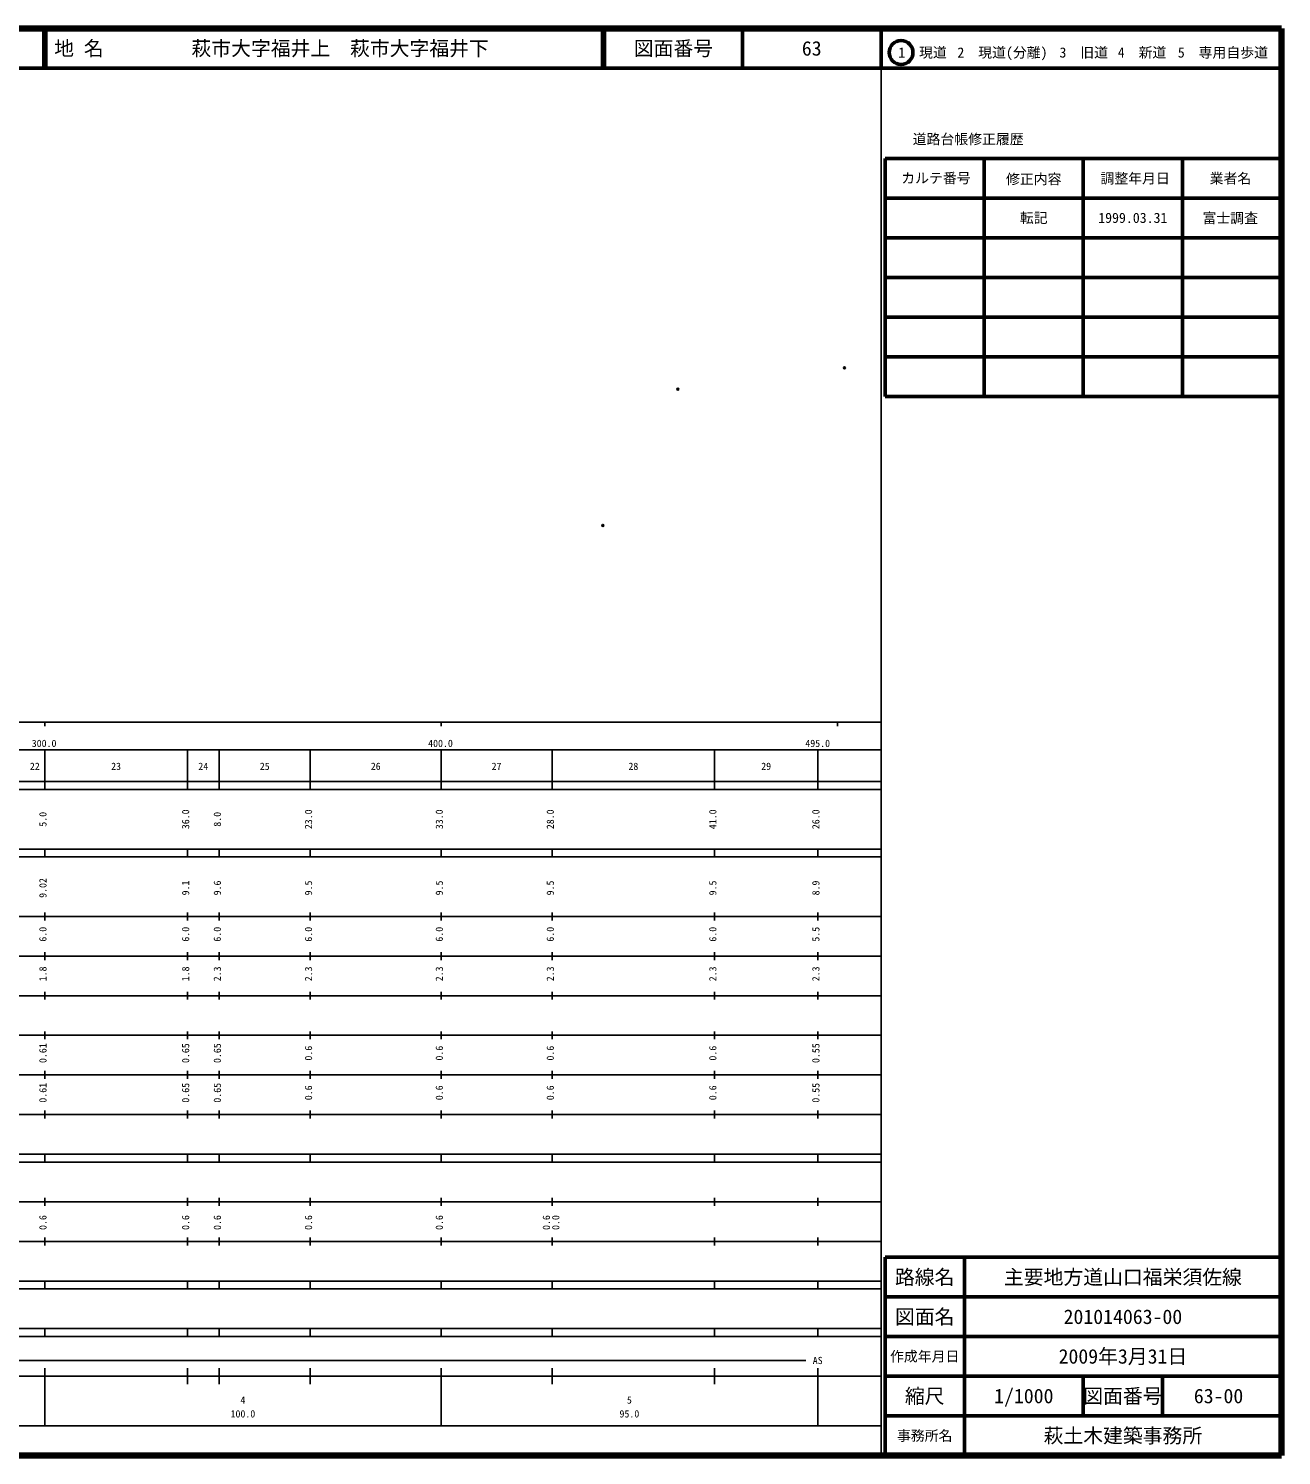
# Model space of a CAD drawing. Units: millimetres on the paper. Extents: x 40 to 680, y 20 to 380.
# Drawn here: x 363.9 to 680, y 20 to 380 of the extents above; entities that cross this region are included whole.
import ezdxf
from ezdxf.enums import TextEntityAlignment as Align

# ---------------------------------------------------------------- set-up
doc = ezdxf.new("R2010")
doc.units = ezdxf.units.MM
doc.header["$PDMODE"] = 32
doc.header["$PDSIZE"] = 0.5
doc.layers.add('M-OTRS', color=6, linetype='Continuous')
doc.layers.add('M-TTL-TXT', color=7, linetype='Continuous')
for name, color, linetype, lineweight in [('M-TTL', 2, 'Continuous', 140), ('M-TTL-BAND', 7, 'Continuous', 25), ('M-TTL-FRAM', 2, 'Continuous', 50), ('M-TTL-LINE', 7, 'Continuous', 50)]:
    doc.layers.add(name, color=color, linetype=linetype, lineweight=lineweight)
doc.styles.add('ＭＳ ゴシック', font='')
doc.styles.get('ＭＳ ゴシック').set_extended_font_data('MS Gothic')

msp = doc.modelspace()

# ---------------------------------------------------------------- linework, layer by layer
at = {"layer": 'M-OTRS'}
for p in [(569.74, 294.432), (527.726, 289.01), (508.8, 254.652)]:
    msp.add_point(p, dxfattribs=at)
at = {"layer": 'M-TTL'}
for p, q in [((680, 380), (40, 380)), ((680, 20), (680, 380)), ((40, 20), (680, 20))]:
    msp.add_line(p, q, dxfattribs=at)
at = {"layer": 'M-TTL-BAND'}
for p, q in [((579, 20), (579, 370)), ((40, 205), (579, 205)), ((368, 205), (368, 204)), ((468, 205), (468, 204)), ((568, 205), (568, 204)), ((68, 198), (579, 198)), ((368, 188), (368, 198)), ((404, 188), (404, 198)), ((412, 188), (412, 198)), ((435, 188), (435, 198)), ((468, 188), (468, 198)), ((496, 188), (496, 198)), ((537, 188), (537, 198)), ((563, 188), (563, 198)), ((40, 190), (579, 190)), ((40, 188), (579, 188)), ((40, 173), (579, 173)), ((368, 171), (368, 173)), ((404, 171), (404, 173)), ((412, 171), (412, 173)), ((435, 171), (435, 173)), ((468, 171), (468, 173)), ((496, 171), (496, 173)), ((537, 171), (537, 173)), ((563, 171), (563, 173)), ((40, 171), (579, 171)), ((40, 156), (579, 156)), ((368, 155), (368, 157)), ((404, 155), (404, 157)), ((412, 155), (412, 157)), ((435, 155), (435, 157)), ((468, 155), (468, 157)), ((496, 155), (496, 157)), ((537, 155), (537, 157)), ((563, 155), (563, 157)), ((46, 146), (579, 146)), ((368, 145), (368, 147)), ((404, 145), (404, 147)), ((412, 145), (412, 147)), ((435, 145), (435, 147)), ((468, 145), (468, 147)), ((496, 145), (496, 147)), ((537, 145), (537, 147)), ((563, 145), (563, 147)), ((368, 135), (368, 137)), ((404, 135), (404, 137)), ((412, 135), (412, 137)), ((435, 135), (435, 137)), ((468, 135), (468, 137)), ((496, 135), (496, 137)), ((537, 135), (537, 137)), ((563, 135), (563, 137)), ((52, 136), (579, 136)), ((46, 126), (579, 126)), ((368, 125), (368, 127)), ((404, 125), (404, 127)), ((412, 125), (412, 127)), ((435, 125), (435, 127)), ((468, 125), (468, 127)), ((496, 125), (496, 127)), ((537, 125), (537, 127)), ((563, 125), (563, 127)), ((52, 116), (579, 116)), ((368, 115), (368, 117)), ((404, 115), (404, 117)), ((412, 115), (412, 117)), ((435, 115), (435, 117)), ((468, 115), (468, 117)), ((496, 115), (496, 117)), ((537, 115), (537, 117)), ((563, 115), (563, 117)), ((46, 106), (579, 106)), ((368, 105), (368, 107)), ((404, 105), (404, 107)), ((412, 105), (412, 107)), ((435, 105), (435, 107)), ((468, 105), (468, 107)), ((496, 105), (496, 107)), ((537, 105), (537, 107)), ((563, 105), (563, 107)), ((40, 96), (579, 96)), ((40, 94), (579, 94)), ((368, 94), (368, 96)), ((404, 94), (404, 96)), ((412, 94), (412, 96)), ((435, 94), (435, 96)), ((468, 94), (468, 96)), ((496, 94), (496, 96)), ((537, 94), (537, 96)), ((563, 94), (563, 96)), ((49, 84), (579, 84)), ((368, 83), (368, 85)), ((404, 83), (404, 85)), ((412, 83), (412, 85)), ((435, 83), (435, 85)), ((468, 83), (468, 85)), ((496, 83), (496, 85)), ((537, 83), (537, 85)), ((563, 83), (563, 85)), ((40, 74), (579, 74)), ((368, 73), (368, 75)), ((404, 73), (404, 75)), ((412, 73), (412, 75)), ((435, 73), (435, 75)), ((468, 73), (468, 75)), ((496, 73), (496, 75)), ((537, 73), (537, 75)), ((563, 73), (563, 75)), ((40, 64), (579, 64)), ((40, 62), (579, 62)), ((368, 62), (368, 64)), ((404, 62), (404, 64)), ((412, 62), (412, 64)), ((435, 62), (435, 64)), ((468, 62), (468, 64)), ((496, 62), (496, 64)), ((537, 62), (537, 64)), ((563, 62), (563, 64)), ((40, 52), (579, 52)), ((368, 50), (368, 52)), ((404, 50), (404, 52)), ((412, 50), (412, 52)), ((435, 50), (435, 52)), ((468, 50), (468, 52)), ((496, 50), (496, 52)), ((537, 50), (537, 52)), ((563, 50), (563, 52)), ((40, 50), (579, 50)), ((71, 44), (560, 44)), ((40, 40), (579, 40)), ((368, 27.5), (368, 42)), ((404, 38), (404, 42)), ((412, 38), (412, 42)), ((435, 38), (435, 42)), ((468, 27.5), (468, 42)), ((496, 38), (496, 42)), ((537, 38), (537, 42)), ((563, 27.5), (563, 42)), ((68, 27.5), (579, 27.5))]:
    msp.add_line(p, q, dxfattribs=at)
at = {"layer": 'M-TTL-FRAM'}
for p, q in [((580, 347.197), (580, 287.197)), ((580, 347.197), (680, 347.197)), ((580, 287.197), (680, 287.197)), ((680, 70), (580, 70)), ((580, 70), (580, 20))]:
    msp.add_line(p, q, dxfattribs=at)
at = {"layer": 'M-TTL-LINE'}
for p, q in [((367.75, 380), (367.75, 370)), ((368.25, 380), (368.25, 370)), ((508.747, 380), (508.747, 370)), ((509.247, 380), (509.247, 370)), ((543.997, 380), (543.997, 370)), ((579, 380), (579, 370)), ((40, 370), (680, 370)), ((605, 347.197), (605, 287.197)), ((630, 347.197), (630, 287.197)), ((655, 347.197), (655, 287.197)), ((580, 337.197), (680, 337.197)), ((580, 327.197), (680, 327.197)), ((580, 317.197), (680, 317.197)), ((580, 307.197), (680, 307.197)), ((580, 297.197), (680, 297.197)), ((600, 70), (600, 20)), ((680, 60), (580, 60)), ((680, 50), (580, 50)), ((680, 40), (580, 40)), ((630, 40), (630, 30)), ((650, 40), (650, 30)), ((680, 30), (580, 30))]:
    msp.add_line(p, q, dxfattribs=at)
msp.add_circle((584.031, 373.958), 3, dxfattribs=at)

# ---------------------------------------------------------------- texts
at = {"layer": 'M-TTL-BAND', "style": 'ＭＳ ゴシック'}
for s, p in [('300.0', (367.844, 198.195)), ('400.0', (467.844, 198.195)), ('495.0', (563, 198.195)), ('22', (365.5, 192.405)), ('23', (386, 192.405)), ('24', (408, 192.405)), ('25', (423.5, 192.405)), ('26', (451.5, 192.405)), ('27', (482, 192.405)), ('28', (516.5, 192.405)), ('29', (550, 192.405)), ('AS', (563, 42.5)), ('4', (418, 32.523)), ('5', (515.5, 32.523)), ('100.0', (418, 29.033)), ('95.0', (515.5, 29.033))]:
    msp.add_text(s, height=1.833, dxfattribs=at).set_placement(p, align=Align.BOTTOM_CENTER)
for s, p in [('5.0', (369, 180.5)), ('36.0', (405, 180.5)), ('8.0', (413, 180.5)), ('23.0', (436, 180.5)), ('33.0', (469, 180.5)), ('28.0', (497, 180.5)), ('41.0', (538, 180.5)), ('26.0', (564, 180.5)), ('9.02', (369, 163.174)), ('9.1', (405, 163.174)), ('9.6', (413, 163.174)), ('9.5', (436, 163.174)), ('9.5', (469, 163.174)), ('9.5', (497, 163.174)), ('9.5', (538, 163.174)), ('8.9', (564, 163.174)), ('6.0', (369, 151.5)), ('6.0', (405, 151.5)), ('6.0', (413, 151.5)), ('6.0', (436, 151.5)), ('6.0', (469, 151.5)), ('6.0', (497, 151.5)), ('6.0', (538, 151.5)), ('5.5', (564, 151.5)), ('1.8', (369, 141.5)), ('1.8', (405, 141.5)), ('2.3', (413, 141.5)), ('2.3', (436, 141.5)), ('2.3', (469, 141.5)), ('2.3', (497, 141.5)), ('2.3', (538, 141.5)), ('2.3', (564, 141.5)), ('0.61', (369, 121.5)), ('0.65', (405, 121.5)), ('0.65', (413, 121.5)), ('0.6', (436, 121.5)), ('0.6', (469, 121.5)), ('0.6', (497, 121.5)), ('0.6', (538, 121.5)), ('0.55', (564, 121.5)), ('0.61', (369, 111.5)), ('0.65', (405, 111.5)), ('0.65', (413, 111.5)), ('0.6', (436, 111.5)), ('0.6', (469, 111.5)), ('0.6', (497, 111.5)), ('0.6', (538, 111.5)), ('0.55', (564, 111.5)), ('0.6', (369, 78.764)), ('0.6', (405, 78.764)), ('0.6', (413, 78.764)), ('0.6', (436, 78.764)), ('0.6', (469, 78.764)), ('0.6', (496, 78.764)), ('0.0', (498.37, 78.764))]:
    msp.add_text(s, height=1.833, rotation=90, dxfattribs=at).set_placement(p, align=Align.BOTTOM_CENTER)
at = {"layer": 'M-TTL-TXT', "style": 'ＭＳ ゴシック'}
for s, p in [('地 名', (370.38, 375)), ('萩市大字福井上\u3000萩市大字福井下', (405.024, 375))]:
    msp.add_text(s, height=3.666, dxfattribs=at).set_placement(p, align=Align.MIDDLE_LEFT)
for s, height, p in [('図面番号', 3.666, (526.622, 375)), ('63', 3.666, (561.497, 375)), ('1\u3000現道', 2.566, (589.448, 373.958)), ('2\u3000現道(分離)', 2.566, (609.619, 373.958)), ('3\u3000旧道', 2.566, (630.121, 373.958)), ('4\u3000新道', 2.566, (644.824, 373.958)), ('5\u3000専用自歩道', 2.566, (665.228, 373.958)), ('道路台帳修正履歴', 2.566, (600.968, 352.113)), ('カルテ番号', 2.566, (592.839, 342.277)), ('修正内容', 2.566, (617.509, 342.023)), ('調整年月日', 2.566, (643.089, 342.197)), ('業者名', 2.566, (667.134, 342.197)), ('転記', 2.566, (617.5, 332.245)), ('1999.03.31', 2.566, (642.5, 332.245)), ('富士調査', 2.566, (667.077, 332.189)), ('路線名', 3.666, (590, 65)), ('路線名', 3.666, (590, 65)), ('主要地方道山口福栄須佐線', 3.666, (640, 65)), ('図面名', 3.666, (590, 55)), ('図面名', 3.666, (590, 55)), ('201014063-00', 3.666, (640, 55)), ('2009年3月31日', 3.666, (640, 45)), ('作成年月日', 2.566, (590, 45)), ('作成年月日', 2.566, (590, 45)), ('縮尺', 3.666, (590, 35)), ('縮尺', 3.666, (590, 35)), ('1/1000', 3.666, (615, 35)), ('図面番号', 3.666, (640, 35)), ('図面番号', 3.666, (640, 35)), ('63-00', 3.666, (664.125, 35)), ('事務所名', 2.566, (590, 25)), ('事務所名', 2.566, (590, 25)), ('萩土木建築事務所', 3.666, (640, 25))]:
    msp.add_text(s, height=height, dxfattribs=at).set_placement(p, align=Align.MIDDLE_CENTER)

doc.saveas('drawing.dxf')
